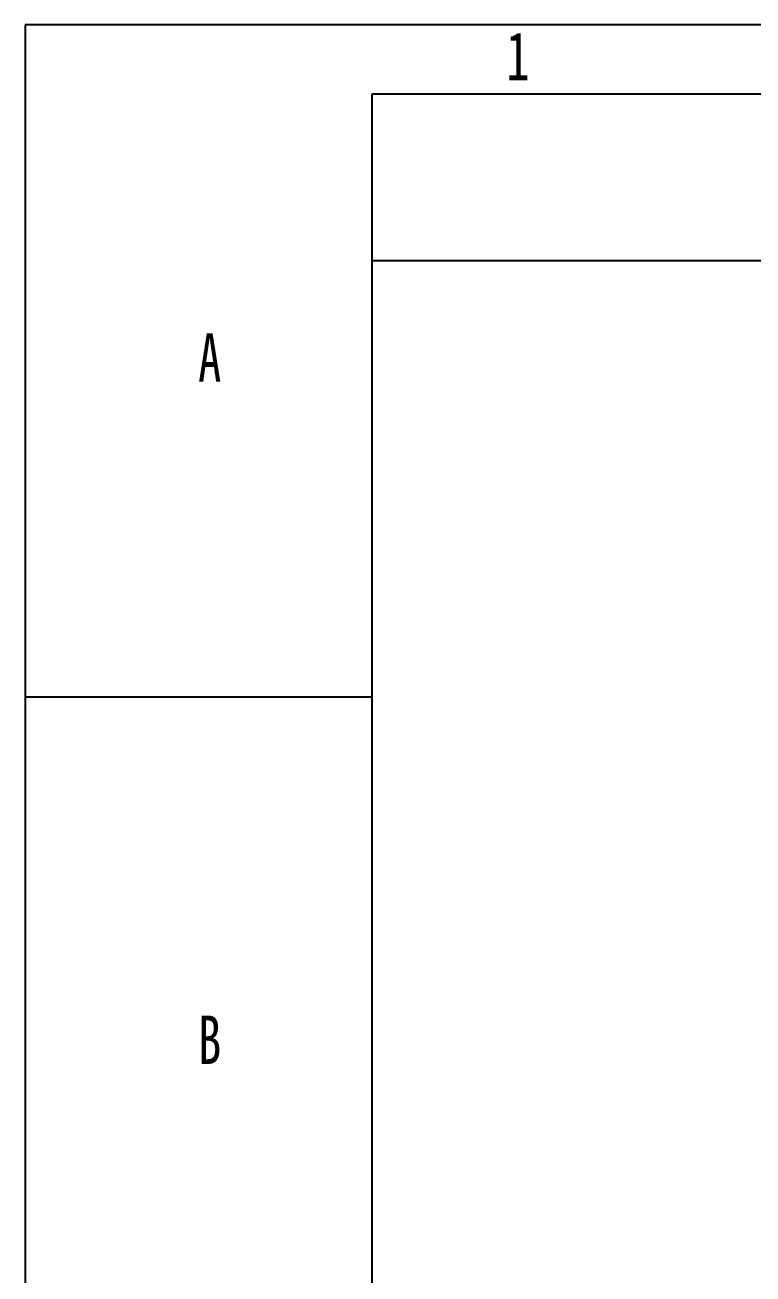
# Model space of a CAD drawing. Header units: millimetres. Extents: x 0 to 420, y 0 to 297.
# Drawn here: x 0 to 52.5, y 206.8 to 297 of the extents above; entities that cross this region are included whole.
import ezdxf

# ---------------------------------------------------------------- set-up
doc = ezdxf.new("R2010")
doc.units = ezdxf.units.MM
for name, color, linetype in [('10', 7, 'Continuous'), ('5', 7, 'Continuous'), ('9', 7, 'Continuous')]:
    doc.layers.add(name, color=color, linetype=linetype)
doc.styles.add('SLDTEXTSTYLE4', font='TXT', dxfattribs={"width": 0.7})

msp = doc.modelspace()

# ---------------------------------------------------------------- linework, layer by layer
at = {"layer": '5', "color": 7, "lineweight": 25}
for p, q in [((415, 292), (25, 292)), ((25, 292), (25, 5)), ((25, 280), (85, 280))]:
    msp.add_line(p, q, dxfattribs=at)
at = {"layer": '5'}
msp.add_line((0, 248.5), (25, 248.5), dxfattribs=at)
at = {"layer": '9', "color": 7}
for p, q in [((420, 297), (0, 297)), ((0, 297), (0, 0))]:
    msp.add_line(p, q, dxfattribs=at)

# ---------------------------------------------------------------- texts
at = {"layer": '10', "char_height": 3.5, "attachment_point": 2, "style": 'SLDTEXTSTYLE4'}
for s, insert in [('1', (35.544, 296.503)), ('A', (13.32, 274.753)), ('B', (13.32, 225.503))]:
    msp.add_mtext(s, dxfattribs=dict(at, insert=insert))

doc.saveas('drawing.dxf')
